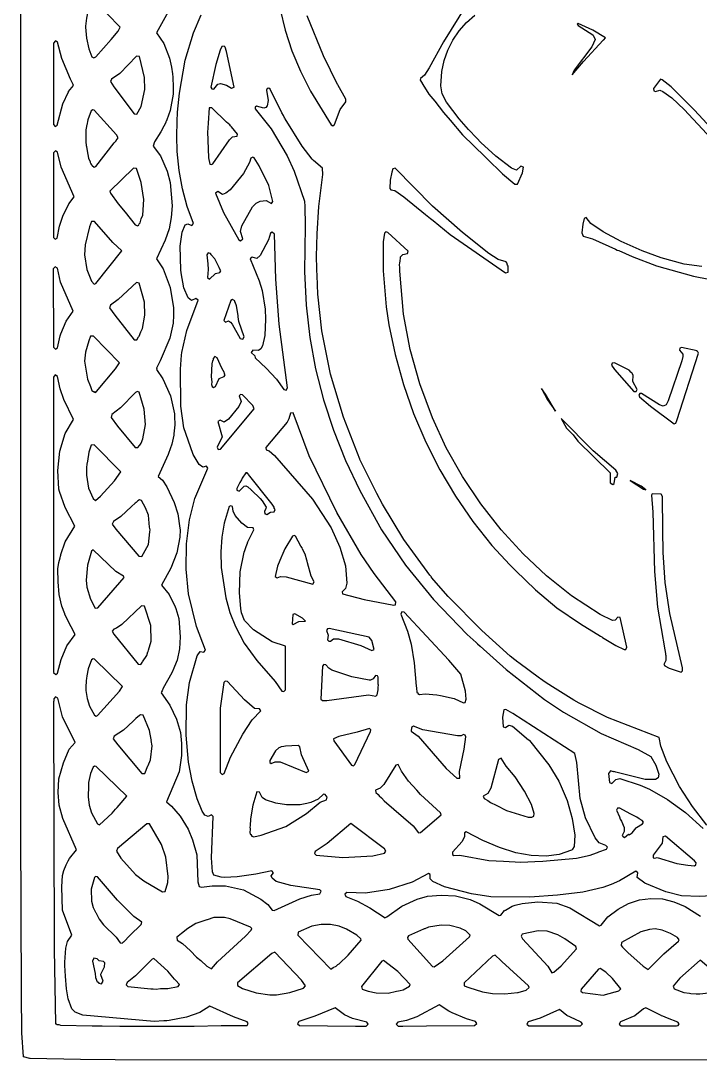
# Model space of a CAD drawing. Header units: millimetres. Extents: x 0 to 300, y 0 to 300.
# Drawn here: x 0.3 to 128.7, y 0 to 196.5 of the extents above; entities that cross this region are included whole.
import ezdxf

# ---------------------------------------------------------------- set-up
doc = ezdxf.new("R2010")
doc.units = ezdxf.units.MM
doc.layers.add('CUT', color=7, linetype='CONTINUOUS')

msp = doc.modelspace()

# ---------------------------------------------------------------- linework, layer by layer
at = {"layer": 'CUT'}
for points in [[(244.5144, 0.0347), (18.1088, 0.1193), (11.5651, 0.1462), (2.0498, 0.3321), (1.9961, 0.3346), (0.7948, 0.6434), (0.5153, 5.231), (0.4243, 12.5701), (0.3333, 43.6332), (0.303, 230.5128)], [(49.3286, 198.6004), (50.2571, 194.7065), (51.5343, 190.7837), (53.1347, 186.9518), (55.0371, 183.2093), (58.9228, 176.8153), (59.2875, 176.6471), (59.5914, 176.8551), (60.6471, 179.7019), (61.7039, 181.1395), (61.7168, 181.6658), (60.1867, 184.3665), (60.1551, 184.4284), (60.1463, 184.4457), (60.1378, 184.4623), (60.1353, 184.4671), (57.5065, 189.8443), (54.433, 197.4227)], [(84.5377, 199.4896), (80.1468, 192.4944), (77.4473, 187.5812), (76.5815, 186.2253), (75.8009, 185.5803), (75.7973, 185.2498), (76.1423, 184.6946), (76.1741, 184.6289), (76.2962, 184.4468), (77.4358, 182.6129), (78.5318, 181.2755), (80.1954, 179.1254), (81.4671, 177.6935), (83.7542, 174.9026), (88.0342, 170.7759), (88.1782, 170.6299), (88.3891, 170.4336), (91.3516, 167.5772), (93.6715, 165.5854), (94.1554, 165.6254), (95.0771, 167.7489), (95.2694, 168.8499), (94.7928, 168.9798), (93.9501, 168.2433), (93.0183, 168.662), (90.0666, 170.905), (87.2297, 173.5131), (86.4554, 174.2737), (84.8821, 175.9625), (83.1105, 177.9529), (80.7689, 181.1147), (79.9138, 182.6793), (79.6975, 184.1938), (79.8481, 186.9099), (80.2896, 188.9905), (80.998, 190.9524), (81.9507, 192.8209), (83.1198, 194.5688), (84.5051, 196.164), (86.071, 197.5416)], [(28.1509, 198.168), (25.9602, 194.1884), (27.3429, 192.1708), (28.3835, 189.4124), (28.7515, 187.7491), (28.9494, 186.4577), (28.9692, 186.3289), (28.9716, 186.3128), (29.0228, 185.9788), (29.1114, 183.807), (29.111, 183.7908), (29.1101, 183.7561), (29.1028, 183.455), (29.0828, 182.6378), (28.5385, 179.5079), (27.9259, 177.784), (27.7656, 177.4385), (27.7347, 177.3779), (27.6884, 177.2876), (27.3238, 176.5748), (26.7707, 175.4937), (25.5852, 173.581), (25.3133, 172.7977), (26.6913, 170.9879), (27.931, 168.0713), (28.5101, 165.8978), (28.9345, 161.534), (28.7471, 159.3095), (28.3145, 157.1624), (27.6073, 155.0498), (25.949, 151.5244), (27.2209, 149.6269), (28.5369, 146.1011), (29.166, 142.208), (29.1354, 140.8709), (29.0866, 139.3213), (28.4343, 136.4928), (26.6404, 132.2256), (25.9527, 130.8577), (26.0218, 130.7542), (25.9435, 130.5679), (27.1608, 128.8385), (28.5671, 125.6177), (29.3202, 122.1993), (29.3603, 121.7492), (29.3882, 120.1526), (29.2384, 118.3942), (29.2363, 118.3811), (29.2324, 118.3572), (29.2293, 118.3374), (29.2057, 118.1898), (28.8301, 116.4669), (28.2434, 114.7139), (28.1676, 114.5247), (26.2672, 110.3496), (27.0604, 109.6557), (27.9293, 108.3886), (29.3092, 105.4206), (29.9938, 103.2705), (30.364, 100.5632), (30.3877, 100.3025), (30.3555, 98.895), (29.7981, 95.9475), (28.6491, 93.0447), (26.9033, 89.8486), (28.3257, 88.0817), (29.4721, 85.7302), (29.5383, 85.5643), (29.5698, 85.4853), (29.5771, 85.4669), (29.606, 85.3945), (30.1452, 83.5423), (30.4192, 80.0488), (30.2678, 77.7683), (29.8277, 75.6123), (29.3759, 74.4248), (29.1005, 73.8018), (29.0305, 73.6436), (28.9937, 73.5603), (28.8454, 73.2249), (27.1783, 70.3747), (26.9994, 69.8764), (26.8676, 69.6512), (26.9012, 69.6028), (26.8571, 69.4799), (28.4768, 67.1128), (29.7314, 64.516), (30.4742, 61.9895), (30.6913, 59.9022), (30.6613, 57.612), (30.2584, 54.5393), (27.8374, 48.8474), (28.7922, 48.0759), (30.3891, 46.138), (31.9023, 43.6867), (32.7723, 41.7024), (33.5405, 38.8648), (33.7822, 33.7688), (34.0337, 32.8766), (34.4176, 32.7299), (36.4608, 33.0107), (37.864, 33.0036), (38.5297, 33.0003), (38.6501, 32.9997), (38.9537, 32.9982), (42.3818, 32.2626), (45.6909, 30.4751), (46.9987, 29.4456), (47.8249, 28.4173), (48.1553, 28.331), (53.0094, 30.566), (55.2254, 31.233), (56.8292, 31.4707), (57.0639, 31.9757), (56.7829, 32.2192), (51.3055, 33.0378), (48.5589, 33.8349), (47.7783, 34.4203), (47.6414, 34.8596), (48.0816, 35.4794), (47.7481, 35.8456), (44.6919, 35.1836), (41.2163, 34.697), (38.8255, 34.5952), (38.1863, 34.6257), (36.7774, 34.9836), (36.5456, 35.6516), (36.3636, 38.2745), (36.6755, 46.1105), (36.3441, 46.4364), (35.715, 46.1226), (35.1064, 46.3514), (34.5605, 47.1012), (33.6483, 49.4431), (32.7018, 52.7711), (31.9737, 56.3812), (31.5459, 61.4679), (31.6371, 67.2279), (32.1886, 71.445), (33.6557, 76.479), (34.1896, 77.2663), (34.8988, 77.1363), (35.1999, 77.5229), (33.5224, 82.0341), (31.9747, 88.1943), (31.5463, 92.8567), (31.6377, 97.6587), (32.1832, 102.1745), (33.1875, 106.2288), (35.6703, 111.9499), (35.4197, 112.2959), (34.6865, 112.1252), (34.0084, 112.6004), (32.8738, 114.4884), (32.7884, 114.6868), (31.1255, 119.5313), (30.5454, 123.6322), (30.4848, 130.6593), (30.6775, 133.3173), (30.7407, 133.8153), (31.7081, 137.9441), (33.8063, 143.6563), (33.4019, 144.0251), (32.535, 143.6404), (31.9137, 144.0949), (31.124, 146.0227), (30.5965, 148.8778), (30.5633, 149.3905), (30.4241, 153.8699), (30.8268, 156.5123), (31.3827, 157.9196), (31.8381, 158.085), (32.6156, 157.7685), (32.9454, 158.1777), (31.7622, 161.4075), (30.881, 164.7244), (30.2427, 168.1667), (29.8787, 171.788), (29.8082, 174.6814), (29.8668, 177.4452), (29.9393, 179.2427), (30.306, 182.8213), (31.3718, 189.0257), (32.9176, 194.2395), (34.4127, 197.5957)], [(132.2976, 174.4619), (127.6066, 179.5769), (127.5226, 179.6577), (127.2117, 180.0022), (123.171, 183.9834), (121.4844, 185.3553), (121.1594, 185.4226), (119.8808, 183.7053), (119.9151, 183.2698), (120.2562, 183.1246), (121.0538, 183.3571), (121.6227, 183.1462), (123.2996, 181.9026), (125.6654, 179.7182), (134.2429, 170.5345)], [(129.9654, 44.4304), (127.2295, 48.0159), (124.7956, 51.7862), (122.3755, 56.4128), (121.2234, 59.4147), (120.9455, 61.0381), (111.193, 64.8027), (105.8295, 67.524), (104.8185, 68.0738), (100.7849, 70.5761), (99.3901, 71.5059), (98.4991, 72.0999), (98.3318, 72.2114), (98.2952, 72.2358), (94.4271, 75.1165), (94.2497, 75.2565), (94.2, 75.2957), (93.6472, 75.732), (92.7845, 76.4129), (87.3959, 81.2423), (81.082, 87.678), (77.9394, 91.2883), (77.9206, 91.3123), (77.8954, 91.3445), (77.8248, 91.4345), (77.602, 91.7188), (72.6815, 98.4736), (68.6432, 105.1288), (67.5761, 107.1212), (64.3917, 113.5889), (64.3847, 113.6058), (64.3819, 113.6127), (64.3817, 113.6131), (64.3806, 113.6156), (61.2601, 121.5495), (58.851, 129.6915), (57.1878, 137.8564), (56.4204, 144.7902), (56.2967, 148.3671), (56.262, 149.3716), (56.2278, 150.3622), (56.1975, 151.2384), (56.1873, 151.9291), (56.2845, 156.2464), (56.6367, 161.3746), (57.3632, 167.4565), (57.3307, 168.6572), (55.6094, 170.051), (55.3297, 170.3575), (53.467, 172.7799), (50.2816, 177.9408), (50.1971, 178.0932), (50.0881, 178.2896), (49.9118, 178.6076), (49.6561, 179.0685), (47.4345, 183.5666), (47.1683, 183.7603), (46.8488, 183.6812), (46.7045, 183.3481), (47.056, 181.3952), (46.8713, 180.3999), (46.6034, 180.069), (46.2141, 179.9702), (44.8437, 180.3584), (44.61, 180.1776), (44.5814, 179.8487), (47.6013, 176.0773), (50.6636, 170.9534), (51.9547, 168.095), (53.9334, 162.4255), (53.9346, 162.3731), (53.9375, 162.2487), (53.9548, 161.5095), (54.0449, 157.6602), (53.9049, 149.105), (54.2389, 142.7611), (54.9354, 136.6216), (56.019, 130.692), (57.4995, 124.8569), (59.3819, 119.0881), (61.6503, 113.4041), (64.3412, 107.7207), (68.445, 100.2975), (73.0094, 93.5855), (78.3121, 87.101), (84.6635, 80.5082), (86.3335, 78.9902), (86.5743, 78.7495), (87.1048, 78.2891), (91.9875, 73.8507), (99.2619, 68.2062), (102.8755, 65.8072), (109.9868, 61.7993), (116.9747, 58.7898), (119.3634, 57.4438), (120.3051, 55.823), (120.8379, 54.0801), (120.7288, 53.4156), (120.2407, 53.0688), (118.2679, 53.1003), (112.744, 54.4614), (112.3656, 54.5728), (112.313, 54.5676), (111.7341, 54.7102), (111.332, 54.2141), (111.5393, 52.5249), (112.0023, 52.3575), (112.726, 53.1094), (113.4712, 53.2975), (117.3094, 52.0447), (119.1011, 51.2415), (122.5262, 49.3016), (125.8815, 46.8326), (129.213, 43.8372)], [(129.0012, 150.0319), (125.672, 150.4916), (121.3093, 151.6732), (117.6843, 152.9821), (113.7303, 154.7758), (110.3257, 156.5991), (108.038, 158.177), (107.1348, 159.3112), (106.7251, 159.0882), (106.4749, 158.0362), (106.2988, 156.4042), (106.5789, 155.8077), (108.3311, 155.2479), (112.6553, 153.3222), (113.0042, 153.1544), (113.2788, 153.0446), (115.8086, 151.918), (120.433, 150.1955), (127.4342, 148.2037), (132.8901, 147.1645)], [(134.0573, 31.305), (128.6416, 31.0001), (125.161, 31.0965), (122.1663, 31.8316), (118.2224, 33.4848), (116.7663, 34.5435), (116.9062, 35.468), (116.4997, 35.7579), (113.4111, 33.9098), (111.8831, 33.2534), (110.2825, 32.6707), (106.5299, 31.8235), (101.7398, 31.2429), (96.4655, 30.8792), (89.1471, 30.9393), (85.494, 31.4604), (80.3396, 32.8047), (78.1339, 33.809), (77.6796, 34.3208), (77.672, 35.1421), (77.3302, 35.3464), (74.2537, 33.7103), (69.9305, 32.31), (65.4349, 31.6367), (61.9278, 31.7184), (61.5502, 31.4423), (61.7092, 31.0024), (63.9557, 30.0866), (66.2404, 28.8541), (69.1381, 26.939), (69.2149, 26.9937), (69.2364, 26.9794), (69.4523, 27.1628), (72.2771, 29.1739), (75.1841, 30.4924), (77.1353, 31.0563), (79.7376, 31.2379), (82.4552, 31.0783), (85.2386, 30.4003), (87.0515, 29.5683), (90.6995, 27.382), (90.9838, 27.4759), (91.7259, 28.3148), (91.7673, 28.339), (91.829, 28.3751), (91.8639, 28.3955), (93.1368, 29.1404), (93.7187, 29.3211), (95.0347, 29.6331), (98.0164, 29.9953), (101.5882, 29.6876), (104.0419, 28.8164), (109.6715, 25.427), (109.9733, 25.5472), (111.2344, 27.1072), (113.1492, 28.5812), (115.1563, 29.6443), (115.1624, 29.6467), (117.1963, 30.3157), (119.3829, 30.6013), (121.5424, 30.5084), (123.7228, 29.9763), (125.8221, 29.0929), (128.7423, 27.2401)]]:
    msp.add_lwpolyline(points, dxfattribs=at)
for points in [[(12.8383, 197.6437), (12.8351, 197.6185), (12.6922, 197.0056), (12.5583, 195.4502), (12.5424, 195.3252), (12.5451, 195.2965), (12.5421, 195.2616), (12.7189, 193.1985), (13.165, 191.1658), (13.7552, 189.6558), (14.0983, 189.4607), (14.4885, 189.6952), (17.4107, 192.9486), (18.6882, 194.5037), (19.11, 195.3099), (14.1593, 200.2945), (13.6708, 200.3003), (13.2884, 199.563), (12.8545, 197.7018)], [(104.8767, 187.1797), (104.4827, 186.3009), (106.6039, 188.7858), (110.3771, 192.8032), (110.4506, 192.8658), (110.4595, 192.891), (110.8161, 193.2706), (108.4221, 194.7252), (105.6342, 195.9676), (105.4221, 195.8464), (105.6039, 195.5736), (108.3735, 193.8276), (108.4266, 193.7441), (108.8161, 192.9373), (108.1797, 191.5433)], [(9.3187, 183.0784), (9.3283, 183.0937), (10.2568, 184.2342), (10.1734, 184.4269), (10.1948, 184.4606), (9.7176, 185.48), (8.0475, 189.3386), (7.2222, 192.4389), (6.861, 192.6743), (6.4742, 192.2845), (6.4673, 176.8773), (6.783, 176.5324), (7.2028, 176.7385), (8.2614, 180.7824)], [(38.0245, 184.6619), (39.1881, 184.3176), (40.1325, 183.7265), (40.5954, 183.9683), (39.1625, 190.6759), (38.9473, 191.5097), (38.7247, 191.7166), (38.2981, 191.607), (37.9758, 190.9331), (37.1374, 188.2047), (36.2286, 183.9406), (36.3863, 183.6084), (36.7502, 183.555), (37.5158, 184.4798)], [(22.2276, 178.8521), (23.0207, 180.3074), (23.7282, 183.5114), (23.6713, 185.7663), (22.7081, 189.7594), (22.1527, 189.8227), (19.0309, 186.5521), (17.4709, 185.4474), (17.2559, 184.999), (17.8741, 183.9873), (21.7113, 178.9309)], [(12.7778, 176.7447), (12.7455, 176.6351), (12.7289, 176.5008), (12.6046, 175.8813), (12.5984, 175.4495), (12.5715, 175.2333), (12.5897, 174.8496), (12.5715, 173.5979), (12.6798, 172.9439), (12.6896, 172.737), (12.8484, 171.9251), (13.085, 170.4957), (13.4027, 169.798), (13.4415, 169.6711), (13.5659, 169.4395), (13.6397, 169.2773), (13.6656, 169.2539), (13.7021, 169.1859), (13.781, 169.1493), (14.1778, 168.7896), (14.4803, 168.9386), (17.9626, 173.4204), (18.2955, 173.826), (18.3237, 173.8851), (18.7031, 174.3734), (18.4007, 174.9069), (14.1769, 179.5797), (13.8867, 179.6655), (13.6002, 179.4861), (12.9855, 177.7806)], [(39.9067, 176.6342), (39.8002, 176.8064), (39.1972, 177.3264), (36.3951, 180.0601), (35.8975, 180.0439), (35.7061, 177.1399), (35.6321, 176.2245), (35.6372, 176.0952), (35.6021, 175.5635), (35.7826, 170.6012), (35.9975, 169.4084), (36.3107, 169.2976), (36.5729, 169.4378), (39.738, 174.0046), (40.3337, 174.5514), (41.1872, 174.7037), (41.2256, 175.0761), (40.0942, 176.4514)], [(8.261, 159.5694), (9.3536, 161.8764), (10.3809, 163.2377), (7.9554, 168.8264), (7.2119, 171.6707), (6.8513, 171.9098), (6.4623, 171.5201), (6.455, 155.529), (6.7725, 155.1839), (7.1921, 155.3933), (7.6398, 157.6425)], [(45.3362, 169.0948), (44.4311, 170.5783), (44.1749, 170.7299), (43.7847, 170.5439), (43.5462, 169.6853), (42.3784, 167.6299), (39.858, 164.5316), (39.0509, 163.8825), (38.4305, 163.6404), (37.5562, 164.2182), (37.1149, 163.8873), (38.6142, 160.2353), (41.5193, 155.1128), (41.7993, 154.9273), (42.2405, 155.2638), (41.8196, 156.6757), (42.0965, 157.7147), (44.0998, 161.3018), (44.7676, 162.0038), (45.5601, 162.4155), (46.6427, 162.5069), (47.6571, 161.925), (47.9374, 162.3008), (47.1416, 165.3572)], [(20.0386, 160.3173), (21.8968, 157.9094), (22.3988, 157.7227), (22.4875, 157.8371), (22.5823, 157.8273), (22.6873, 158.0945), (22.8612, 158.3185), (23.0565, 159.0337), (23.3405, 159.7561), (23.5455, 162.7312), (23.0428, 165.9206), (22.1529, 168.5841), (21.6042, 168.6379), (17.1578, 164.3045), (17.2747, 163.9196), (18.7142, 161.9082)], [(76.7872, 159.8724), (77.7104, 159.0968), (78.2102, 158.7156), (81.4625, 156.0715), (91.9088, 148.8796), (92.4231, 148.9765), (92.3721, 150.0814), (92.2645, 150.3292), (92.127, 150.7347), (92.0831, 150.7473), (92.0005, 150.9378), (90.48, 151.3864), (88.7388, 152.5143), (83.7763, 156.4698), (78.1221, 161.4554), (71.0205, 168.6291), (70.6166, 168.4917), (70.4113, 167.8766), (70.0826, 166.3765), (70.0136, 164.779), (70.2477, 164.5086), (70.9929, 164.3851), (72.6922, 163.2016)], [(12.3602, 152.2625), (12.7544, 149.4834), (13.6355, 147.2535), (14.1576, 146.6907), (14.4614, 146.819), (19.4234, 152.998), (17.7209, 154.5843), (14.2094, 158.5707), (13.6652, 158.5537), (13.2543, 157.5555), (12.4534, 154.1161)], [(48.4852, 147.6521), (48.2289, 156.1772), (47.8169, 156.5542), (47.4999, 156.3573), (47.1228, 155.111), (45.5429, 152.1547), (44.9187, 151.5589), (44.0306, 151.8156), (43.6754, 151.5063), (45.374, 147.3506), (45.9326, 145.5165), (46.5085, 141.9703), (46.5712, 140.0702), (46.4173, 137.0248), (45.9776, 135.065), (45.6443, 134.4705), (45.1901, 134.1478), (44.1625, 134.2168), (43.8613, 133.8204), (44.5073, 133.1337), (44.6187, 132.7971), (46.6782, 130.8258), (48.6176, 128.7641), (49.9972, 126.826), (50.4382, 126.667), (50.7107, 127.0852), (49.1221, 139.1606)], [(68.7838, 149.2437), (69.3589, 142.4407), (69.8438, 139.0217), (71.0175, 133.3938), (72.5888, 127.7703), (74.5321, 122.2441), (76.8305, 116.863), (79.4913, 111.6339), (82.4555, 106.6148), (85.7351, 101.8609), (89.3356, 97.3211), (92.7355, 93.644), (93.1327, 93.1916), (93.7617, 92.606), (97.5306, 88.9135), (101.6007, 85.5356), (106.079, 82.479), (109.8487, 80.1758), (110.0804, 80.0237), (110.2141, 79.9526), (112.754, 78.4008), (114.2866, 77.6382), (114.6266, 77.649), (114.8296, 78.0742), (113.5398, 83.6921), (113.1174, 83.7876), (112.6222, 83.1826), (112.1376, 83.126), (109.7664, 84.2736), (104.3736, 87.8183), (99.6674, 91.5766), (95.2004, 95.7417), (91.0892, 100.2761), (87.2128, 105.1909), (83.7512, 110.3852), (80.6827, 115.7959), (78.0734, 121.4407), (75.6799, 127.8639), (73.8567, 134.3636), (72.6375, 141.0669), (71.9161, 149.1804), (71.9027, 149.6572), (71.8987, 149.7987), (71.8971, 149.8554), (71.8828, 150.3665), (71.9133, 150.7461), (71.9608, 151.0681), (71.9899, 151.2663), (72.0273, 151.5202), (72.0767, 151.8556), (72.4766, 152.3047), (73.3904, 152.5242), (73.5256, 152.9426), (69.6359, 156.4862), (69.2888, 156.5895), (69.0064, 156.3629), (68.7852, 154.6946)], [(35.6948, 149.4534), (35.6079, 147.9907), (35.9864, 147.6608), (37.11, 148.7072), (37.9087, 148.8869), (38.1332, 149.2153), (37.7676, 149.8168), (37.7858, 149.8464), (36.9373, 151.4827), (36.3009, 152.2706), (36.2621, 152.2939), (36.1335, 152.5056), (35.7142, 152.6206), (35.449, 152.276), (35.6521, 150.5359)], [(6.845, 134.3996), (7.2202, 134.6686), (7.7386, 136.9218), (7.7592, 136.9842), (7.7841, 137.06), (7.8043, 137.1213), (7.8597, 137.2894), (8.8623, 139.7407), (10.2254, 141.5759), (7.8356, 147.0952), (7.2144, 149.7349), (6.8031, 150.0108), (6.4509, 149.6224), (6.4594, 134.7894)], [(22.2313, 136.156), (22.5289, 136.7715), (22.6902, 136.8889), (22.9747, 137.6933), (23.2758, 138.3158), (23.7281, 140.8438), (23.6656, 143.2846), (22.7001, 146.912), (22.1576, 147), (21.8539, 146.7186), (21.7029, 146.618), (21.363, 146.2638), (18.6817, 143.7793), (17.2489, 142.7609), (17.0716, 142.2594), (18.0971, 140.8621), (21.7162, 136.2129)], [(41.3526, 140.5043), (41.3615, 140.8161), (41.0888, 142.6342), (40.7858, 143.3312), (40.7742, 143.3347), (40.7298, 143.5517), (40.2874, 143.8357), (39.9962, 143.6088), (38.6583, 139.8118), (38.965, 139.5065), (39.5475, 139.7528), (39.9547, 139.5223), (40.2178, 139.1448), (41.785, 136.4565), (42.2647, 136.3275), (42.482, 136.7742), (41.5251, 139.6603)], [(12.3313, 132.1787), (12.9036, 128.7336), (13.4601, 127.3677), (13.7362, 126.5999), (14.1055, 126.3772), (14.1423, 126.4155), (14.3195, 126.2487), (14.6218, 126.3915), (18.2175, 130.6932), (18.9359, 131.8298), (14.0217, 136.9087), (13.5019, 136.8535), (13.139, 135.9985), (12.5403, 133.8785)], [(125.3833, 133.006), (125.191, 132.2285), (122.6549, 124.6684), (122.2561, 123.9009), (121.7009, 123.6674), (120.9619, 123.8718), (117.6053, 126.0576), (117.2788, 126.0192), (117.0939, 125.7075), (117.2166, 125.4026), (119.2674, 123.6275), (123.7507, 120.3173), (124.0566, 120.4396), (124.2893, 120.9322), (128.3623, 133.682), (128.2087, 133.9079), (128.1875, 133.9996), (128.1388, 134.0106), (128.0857, 134.0886), (125.1604, 134.7514), (124.8151, 134.6147), (124.7408, 134.2509), (125.4228, 133.5033)], [(36.513, 132.2403), (36.3918, 131.6645), (36.2706, 129.21), (36.3893, 128.2605), (36.36, 127.7504), (36.4341, 127.3492), (36.71, 127.1705), (37.0967, 127.3526), (37.7773, 128.8905), (38.7291, 129.2413), (38.9238, 129.546), (38.763, 129.8855), (38.8161, 129.9373), (38.3059, 130.8502), (37.3978, 132.7669), (36.964, 133.0193), (36.6427, 132.6743), (36.6233, 132.3358)], [(115.9984, 129.4333), (115.816, 129.9073), (115.6763, 130.0346), (115.6759, 130.0383), (115.668, 130.0422), (115.2498, 130.4232), (112.5129, 131.8332), (112.0747, 131.7944), (111.9514, 131.3722), (112.4753, 130.6006), (116.1249, 126.4483), (116.5554, 126.4011), (116.7641, 126.7806), (115.9232, 128.3155)], [(6.4806, 108.7626), (6.487, 93.3198), (6.4949, 93.312), (6.4988, 88.9604), (6.4919, 88.9528), (6.5087, 73.8328), (6.5124, 73.829), (6.5129, 73.3244), (6.9132, 72.935), (7.2696, 73.1921), (7.9224, 75.7383), (8.9882, 78.3266), (10.5675, 80.4804), (9.0557, 83.3732), (8.6417, 84.326), (8.6162, 84.3847), (8.6143, 84.3891), (8.6023, 84.4168), (8.0733, 85.865), (7.5804, 88.0444), (7.3342, 90.4325), (7.303, 92.8809), (7.4926, 94.1322), (7.712, 94.9703), (7.801, 95.3102), (7.8493, 95.4947), (7.8834, 95.6251), (8.6929, 97.9787), (10.5152, 100.9552), (8.682, 104.5251), (7.6334, 107.5052), (7.5079, 107.9465), (7.2727, 111.4777), (7.6732, 115.1411), (8.6938, 118.4655), (10.2778, 121.1195), (8.4623, 124.8794), (7.7612, 126.897), (7.2336, 129.2372), (6.8104, 129.5412), (6.4627, 129.1532), (6.481, 108.7631)], [(22.4265, 115.817), (22.7459, 116.2436), (22.7723, 116.2588), (22.7876, 116.2993), (23.0627, 116.6667), (23.379, 117.4731), (23.8788, 120.2069), (23.6452, 123.0765), (22.6763, 126.2965), (22.3354, 126.4289), (21.988, 126.2388), (19.167, 123.3251), (17.5214, 122.0481), (17.3598, 121.5316), (18.577, 119.869), (21.8835, 115.8631)], [(41.5189, 123.6003), (39.5576, 121.1713), (38.7383, 120.6112), (37.9531, 120.9753), (37.543, 120.7527), (38.3286, 117.8514), (37.3898, 115.9159), (37.6217, 115.4391), (38.0494, 115.5379), (44.391, 123.1691), (44.1796, 123.7599), (42.1878, 125.8113), (41.8256, 125.8824), (41.5663, 125.6197), (41.9343, 124.5002)], [(101.3312, 122.7252), (99.4524, 125.9373), (98.6645, 126.9676), (99.8161, 124.8767)], [(55.429, 106.045), (58.9781, 100.6582), (60.6128, 97.0255), (61.6318, 93.4682), (61.9024, 90.1761), (61.671, 89.1785), (61.0395, 88.581), (61.0817, 88.1863), (65.1549, 87.1141), (70.7958, 86.0376), (71.0848, 86.1194), (71.1681, 86.6394), (67.0438, 92.0209), (64.6333, 95.5913), (60.0216, 103.5717), (54.8086, 114.2402), (51.7924, 122.3582), (51.2377, 122.3129), (50.9801, 121.2525), (50.6162, 120.654), (46.6256, 115.8644), (46.6567, 115.3775), (47.2035, 115.2338), (48.2172, 114.3477)], [(112.6434, 110.2288), (112.907, 110.21), (113.1191, 110.907), (112.7555, 111.5736), (108.4827, 115.21), (102.4221, 121.3009), (103.4221, 119.4827), (104.6645, 118.2403), (105.5433, 117.0282), (111.6478, 111.057), (111.6886, 109.1353), (112.1471, 108.8322), (112.4303, 109.0644)], [(12.7844, 112.687), (12.7821, 112.5557), (12.7248, 112.1808), (12.6927, 110.5886), (13.0818, 108.1399), (13.9789, 106.2062), (14.414, 105.8476), (15.3544, 106.6211), (18.0116, 109.5494), (19.2055, 111.2562), (14.1612, 116.3227), (13.61, 116.2654), (13.1451, 114.9309), (12.8911, 113.2688)], [(46.5643, 103.2707), (46.7795, 103.195), (47.5072, 103.5906), (48.1846, 103.7046), (48.3914, 104.1188), (48.165, 104.397), (48.1797, 104.5736), (47.8161, 105.1191), (43.301, 110.7629), (43.2499, 110.8441), (43.2336, 110.8472), (43.0888, 111.0282), (42.8464, 111.0585), (42.1191, 110.0282), (42.0137, 109.7367), (41.6998, 109.2352), (41.1162, 108.0812), (41.1354, 107.7812), (41.5901, 107.5786), (42.5351, 108.5156), (42.8297, 108.5967), (43.1975, 108.3979), (43.8495, 107.812), (43.8497, 107.8118), (43.8599, 107.802), (43.9182, 107.7455), (45.5342, 106.18), (45.9081, 105.7623), (46.6645, 104.5736), (46.6312, 104.2802), (46.3568, 103.7604), (46.4005, 103.3284), (46.5183, 103.2869), (46.513, 103.2403)], [(115.4524, 109.6039), (117.9676, 107.9676), (118.3918, 107.8464), (117.5433, 108.513)], [(120.0565, 92.3964), (120.6016, 85.6815), (122.0242, 77.5713), (122.1253, 76.886), (122.1438, 76.7603), (122.155, 76.6846), (122.1824, 76.4987), (122.2034, 75.5625), (121.8393, 74.7978), (121.9952, 74.5462), (122.8226, 74.1385), (125.0646, 73.3605), (125.3628, 73.6214), (125.331, 74.1987), (122.9447, 84.4356), (122.0914, 90.3166), (121.952, 92.1952), (121.6973, 95.9854), (121.6129, 100.2199), (121.5731, 106.6028), (121.2871, 107.0127), (119.6035, 107.1083), (119.4636, 106.8081), (119.7532, 103.6115)], [(23.1769, 95.2512), (24.4563, 97.4918), (24.67, 99.8939), (24.7263, 100.3021), (24.639, 100.8037), (24.4232, 103.0578), (23.8941, 104.4329), (23.1004, 105.7991), (22.7645, 105.9307), (22.4233, 105.7564), (22.0832, 105.4428), (21.8867, 105.2878), (21.2367, 104.6623), (19.2265, 102.809), (17.8413, 101.8353), (17.5816, 101.3493), (18.2745, 100.3823), (22.6349, 95.2877)], [(40.4027, 103.8188), (40.2758, 104.6696), (39.9829, 104.8337), (39.6711, 104.7095), (38.7152, 101.5675), (38.2966, 98.8665), (38.1182, 96.1008), (38.1794, 93.1758), (39.0478, 87.4268), (39.8287, 84.6577), (40.8527, 82.0026), (42.5353, 78.874), (44.9214, 75.5813), (48.3462, 71.6108), (49.6326, 69.8106), (49.9767, 69.6924), (50.306, 70.0555), (50.3184, 78.2932), (47.7716, 79.0887), (44.2708, 81.402), (42.5616, 83.1386), (42.0081, 84.5774), (41.9006, 85.3859), (41.6061, 88.3977), (41.7576, 92.3095), (42.5007, 96.0786), (42.6091, 96.3811), (42.8937, 97.1341), (43.131, 97.762), (43.1598, 97.8382), (43.2222, 98.0033), (44.3655, 100.2474), (44.2115, 100.6551), (43.1507, 100.7176), (42.0727, 101.5358), (40.8084, 102.997)], [(49.6271, 95.3584), (49.6131, 95.3342), (49.5815, 95.2547), (48.7791, 93.4328), (48.3763, 91.4514), (48.7519, 91.1751), (49.407, 91.45), (50.4171, 91.4127), (55.481, 89.9934), (55.7191, 90.4557), (55.1897, 91.5166), (54.5032, 94.0147), (54.4315, 94.365), (54.3521, 94.5643), (54.0508, 95.6608), (53.5215, 96.6507), (53.4394, 96.8567), (53.2339, 97.1885), (52.2323, 99.0616), (51.9301, 99.2106), (51.6245, 99.0684), (50.2022, 96.6642)], [(18.2416, 92.3964), (14.0041, 96.467), (13.6424, 96.2286), (12.93, 93.6182), (12.6321, 90.7524), (12.7864, 89.4094), (13.4583, 87.161), (14.3364, 85.4967), (14.8708, 85.5027), (19.8512, 91.2529), (19.6873, 91.5479)], [(22.9937, 74.848), (23.2451, 75.2242), (23.2615, 75.227), (23.3197, 75.3357), (24.1185, 76.5306), (24.3233, 77.2095), (24.3452, 77.2502), (24.4131, 77.5071), (24.942, 79.2601), (24.8457, 82.165), (23.6891, 85.8238), (23.1422, 85.9133), (19.3803, 82.3564), (18.3964, 81.66), (17.8749, 81.5119), (17.5719, 81.1556), (17.8539, 80.5508), (22.4659, 74.884)], [(74.0527, 78.6734), (74.6588, 75.1283), (75.0255, 70.7126), (75.0851, 70.4401), (75.1664, 69.5282), (75.3018, 69.4497), (75.3283, 69.3286), (75.652, 69.163), (76.688, 69.274), (78.8982, 69.0936), (79.6329, 68.9938), (82.1678, 68.4048), (83.9406, 67.6063), (84.2739, 67.6644), (84.4533, 68.2837), (84.3377, 69.7953), (83.4498, 72.9687), (81.2126, 75.6371), (72.7732, 84.7145), (72.3186, 84.7685), (72.1259, 84.3532), (73.3747, 81.1064)], [(54.1191, 82.9979), (53.5433, 83.6039), (52.0585, 84.3918), (51.7252, 84.3009), (51.6039, 82.513), (51.7858, 82.3918), (52.8161, 82.9676)], [(58.2845, 79.5157), (58.5124, 79.2282), (58.845, 79.2381), (59.4115, 79.6881), (60.3131, 79.6624), (64.5645, 78.4339), (66.6495, 77.4751), (67.0973, 77.6814), (66.6407, 79.3835), (66.1206, 79.9844), (58.5476, 81.6378), (58.2272, 81.5533), (58.0874, 81.253), (58.3867, 80.3681)], [(12.8116, 72.6621), (12.6931, 72.1949), (12.6719, 71.785), (12.6332, 71.5422), (12.6178, 70.7395), (12.6018, 70.4316), (12.611, 70.388), (12.6018, 69.9112), (12.8351, 68.3682), (13.3047, 66.9206), (14.2073, 65.233), (14.5376, 65.0524), (14.8186, 65.1732), (18.96, 69.8017), (19.537, 70.6468), (14.2359, 75.8059), (13.9509, 75.8769), (13.6757, 75.6981), (13.0224, 73.9858)], [(66.3738, 71.8821), (66.3641, 71.882), (66.3227, 71.8818), (66.3107, 71.8818), (66.1378, 71.8809), (62.8818, 72.4922), (59.1058, 73.7405), (58.4862, 74.1214), (57.9486, 74.7594), (57.587, 74.822), (57.3203, 74.4815), (56.9947, 68.2726), (57.3408, 68.0074), (58.1499, 68.0243), (66.0312, 69.1157), (67.3812, 68.8642), (67.6225, 69.0916), (67.8159, 70.0574), (67.8252, 70.5397), (67.8788, 70.8974), (67.8363, 71.1178), (67.8613, 72.4204), (67.6799, 72.7023), (67.3468, 72.7394), (66.858, 72.1389)], [(37.9795, 54.3916), (38.3528, 54.0233), (38.723, 54.2496), (39.9317, 57.3353), (42.2387, 61.676), (44.0199, 64.3464), (45.648, 66.0801), (45.406, 66.4723), (44.4485, 66.5181), (42.5904, 68.1769), (39.3408, 71.6225), (38.9452, 71.7038), (38.697, 71.4288), (37.9663, 66.5441)], [(6.5109, 67.8682), (6.6018, 20.9373), (6.8729, 6.9719), (6.8838, 6.9645), (6.8843, 6.9324), (6.9638, 6.9093), (7.1249, 6.7982), (7.4614, 6.7643), (7.8149, 6.6613), (13.7926, 6.5109), (15.6493, 6.5181), (19.0326, 6.4503), (33.0585, 6.4806), (38.1409, 6.6052), (43.0796, 6.6243), (43.2822, 6.9636), (43.0843, 7.3057), (40.4693, 8.2559), (36.0306, 10.2731), (34.1635, 9.0741), (31.6073, 8.1614), (28.3568, 7.5279), (27.9118, 7.5023), (27.6621, 7.4879), (27.3221, 7.4684), (25.4979, 7.3634), (12.047, 8.5757), (10.6069, 9.1098), (9.9294, 9.7252), (9.2838, 11.627), (8.9147, 13.4942), (8.7343, 15.9208), (8.6364, 17.9315), (8.6538, 18.5458), (8.796, 21.2378), (9.1117, 22.4819), (9.9553, 23.6763), (8.1881, 28.401), (8.0306, 32.7967), (8.1836, 34.9649), (8.4449, 35.8655), (8.862, 36.948), (8.9447, 37.1128), (9.121, 37.4513), (9.1786, 37.5618), (9.2514, 37.7016), (9.4901, 38.1598), (10.8397, 39.7933), (8.2193, 45.7005), (7.5469, 48.215), (7.3335, 50.6442), (7.5221, 53.2341), (8.343, 56.2427), (9.4723, 58.8107), (10.558, 60.0686), (8.2017, 64.9084), (7.2884, 68.4362), (6.8627, 68.7312), (6.5194, 68.3435), (6.5208, 67.8804)], [(23.7107, 54.2065), (24.3388, 55.6717), (24.3577, 55.7064), (24.3698, 55.7439), (24.8217, 56.7979), (25.1504, 59.4812), (24.969, 60.4604), (24.971, 60.513), (24.9329, 60.6556), (24.6213, 62.3382), (23.4351, 65.2658), (22.8973, 65.3375), (22.7452, 65.198), (22.7368, 65.1997), (22.0106, 64.5929), (21.5387, 64.0918), (19.7004, 62.4061), (17.9742, 61.2962), (17.7431, 60.7865), (18.6384, 59.6242), (23.1656, 54.2471)], [(105.9706, 49.5227), (105.3966, 56.2925), (104.9721, 58.0178), (93.277, 65.5794), (91.9512, 66.3147), (91.5909, 66.2724), (91.3301, 64.8527), (91.4657, 63.0388), (91.8825, 62.9167), (92.5178, 63.3571), (93.204, 63.1599), (96.2687, 60.6161), (96.3206, 60.5649), (96.3561, 60.5299), (96.3953, 60.4912), (96.3963, 60.4902), (100.0735, 55.8835), (101.9441, 52.7869), (102.4401, 51.7352), (103.5327, 49.1481), (104.4745, 45.7148), (104.9656, 42.5995), (104.8635, 40.4168), (104.5451, 39.9037), (104.4578, 39.7702), (104.3337, 39.706), (102.0431, 38.9144), (99.5833, 38.5764), (96.7638, 38.7031), (93.8331, 39.2555), (90.7625, 40.2188), (87.6212, 41.5586), (84.469, 43.215), (84.1451, 42.9919), (84.1352, 42.321), (83.7008, 41.3877), (81.8869, 39.3368), (81.8889, 38.9012), (82.1401, 38.737), (83.2513, 38.7798), (88.7222, 37.752), (91.4977, 37.644), (94.791, 37.451), (97.4638, 37.6164), (98.9693, 37.6328), (105.3075, 38.2331), (107.8928, 38.8025), (109.1081, 39.2474), (109.2711, 39.2826), (109.5156, 39.3965), (110.9582, 39.9247), (111.1432, 40.3116), (110.8327, 40.641), (109.5881, 41.15), (108.8359, 42.0457), (106.9784, 45.8468)], [(83.2425, 53.3607), (83.1847, 54.6053), (84.0953, 58.8328), (84.3982, 61.1478), (84.2895, 61.4653), (83.9744, 61.5808), (83.4846, 61.3425), (82.8388, 61.367), (76.247, 62.4556), (74.4982, 63.163), (74.1316, 62.9305), (74.0814, 62.2067), (75.4027, 61.2527), (80.7005, 55.1991), (82.7222, 53.3184)], [(66.4307, 62.4889), (66.2108, 62.7473), (63.89, 62.0045), (60.3786, 61.2172), (59.4216, 60.7745), (59.4631, 60.3803), (62.8136, 55.8052), (63.1558, 55.6872), (63.4476, 55.9013), (66.393, 62.1585)], [(49.3271, 56.4186), (54.2526, 54.4166), (54.7306, 54.6889), (53.3518, 57.7598), (53.0074, 59.267), (52.7319, 59.4995), (50.3238, 59.3988), (49.9773, 59.3057), (49.5085, 59.2843), (49.2652, 59.1144), (49.0459, 59.0555), (48.4249, 58.4858), (47.3666, 56.6615), (47.3887, 56.3231), (47.6293, 56.138), (48.3415, 56.4496)], [(89.0809, 48.7393), (90.1315, 48.2583), (92.0577, 47.2326), (96.1523, 45.9705), (96.8671, 45.9468), (97.2294, 46.1846), (97.3076, 46.636), (96.781, 48.3508), (95.4604, 50.9084), (93.6879, 53.5848), (91.9992, 55.587), (91.09, 57.0909), (90.5864, 56.8657), (89.1225, 51.4741), (88.5756, 50.4313), (87.7025, 49.9118), (87.8452, 49.4757), (88.5407, 49.1054)], [(13.114, 52.5329), (13.0654, 51.0467), (13.0279, 50.6445), (13.0445, 50.4083), (13.0251, 49.8158), (13.2378, 48.2366), (13.6807, 46.7959), (14.7917, 44.6877), (15.1447, 44.505), (17.5649, 46.7407), (18.2215, 47.4968), (18.5119, 47.7784), (18.8641, 48.2369), (20.3479, 49.9457), (14.5244, 55.572), (14.2331, 55.6272), (13.9603, 55.4318), (13.4698, 54.2324)], [(75.109, 51.0671), (73.554, 52.7549), (72.2509, 54.633), (71.6117, 55.9438), (71.1383, 55.7997), (68.8715, 52.1499), (68.1831, 51.4658), (67.3348, 51.0545), (67.3967, 50.657), (67.8152, 50.2456), (68.0329, 49.9879), (68.4746, 49.5974), (68.9949, 49.0859), (74.4607, 44.3465), (75.4568, 43.0132), (75.8273, 43.0659), (79.711, 46.4236), (79.6364, 46.7796), (75.8575, 50.275)], [(54.2658, 46.6812), (56.8417, 48.8158), (58.0536, 49.2546), (58.171, 49.7735), (57.8351, 50.2348), (57.5129, 50.3322), (56.4679, 49.3536), (55.1309, 48.7675), (54.3669, 48.5796), (53.1133, 48.3312), (51.9805, 48.3228), (51.8273, 48.3216), (51.0126, 48.3156), (50.4806, 48.3116), (48.5108, 48.6085), (46.563, 49.2547), (45.8914, 49.6895), (45.3913, 50.7257), (44.9325, 50.7752), (44.1457, 48.2083), (43.6895, 45.6237), (43.6413, 44.3076), (43.6037, 44.0897), (43.6214, 43.7665), (43.5937, 43.0095), (43.6699, 42.882), (43.6759, 42.7711), (43.7678, 42.7182), (43.9779, 42.3666), (44.3456, 42.2756), (45.7426, 42.5679), (50.367, 44.2212)], [(113.5736, 45.6039), (113.7791, 45.2181), (114.2917, 44.0195), (114.291, 43.2461), (113.9592, 42.5195), (114.1095, 42.2229), (114.3963, 42.1435), (115.1282, 42.7464), (115.2403, 42.6342), (115.8161, 43.0282), (116.5806, 43.9427), (116.6401, 43.9917), (117.7939, 44.6787), (117.9411, 45.048), (117.7423, 45.3305), (117.1469, 45.6589), (116.6948, 45.9979), (115.456, 46.5911), (113.5255, 47.6555), (113.0666, 47.6822), (112.893, 47.2903), (113.4405, 46.0101)], [(23.5812, 33.9223), (27.0744, 31.8397), (27.565, 31.9113), (28.0864, 33.6383), (28.1794, 34.7637), (27.7382, 38.4067), (26.8859, 40.779), (24.6349, 44.7293), (24.1214, 44.7416), (18.5944, 40.0508), (18.4069, 39.571), (19.2215, 38.192), (22.0046, 35.1352)], [(66.8018, 38.6633), (69.0398, 39.1849), (69.3097, 39.554), (69.0092, 39.9924), (62.6956, 44.7446), (58.1937, 40.9886), (55.9317, 39.4969), (55.7827, 39.1198), (56.0867, 38.8043), (61.1355, 38.3294)], [(119.8183, 38.3151), (120.1274, 38.198), (120.5647, 38.3524), (124.2893, 37.2025), (126.3402, 36.8724), (127.5851, 36.8023), (127.8569, 36.9367), (127.923, 37.3384), (127.5746, 37.73), (122.1451, 42.3499), (121.6111, 42.2219), (121.4875, 41.0543), (119.774, 38.804)], [(13.656, 30.1013), (13.9937, 28.8936), (14.4384, 28.0042), (14.4534, 27.9549), (14.6002, 27.6806), (15.0985, 26.684), (15.9313, 25.6074), (18.3144, 23.2797), (19.0706, 22.239), (19.4677, 22.1635), (19.7181, 22.4099), (19.7598, 22.4084), (20.9118, 23.5844), (23.0718, 25.7097), (23.1561, 26.1041), (21.6343, 27.2158), (18.5775, 30.2728), (14.7768, 34.7121), (14.441, 34.7582), (14.2115, 34.5598), (13.6288, 32.3697)], [(33.5237, 19.526), (34.297, 18.8794), (35.4515, 17.8076), (36.3679, 17.2776), (37.492, 18.6375), (42.7414, 23.4929), (43.8566, 24.6108), (43.9426, 24.9001), (43.7313, 25.2057), (39.8664, 26.7597), (38.8124, 27.0033), (36.7541, 27), (35.5189, 26.5941), (35.4466, 26.581), (35.0728, 26.4475), (33.3751, 25.8896), (31.8368, 24.9399), (30.6954, 23.9955), (30.0514, 23.5031), (30.0515, 23.4628), (29.8177, 23.2693), (29.8577, 22.7192), (30.8485, 22.0811), (32.3506, 20.6865)], [(59.8786, 17.8082), (60.1924, 18.0954), (60.4553, 18.2694), (62.1745, 19.8661), (64.6395, 22.7093), (64.5524, 22.9923), (63.7689, 23.6936), (61.8287, 24.8322), (60.474, 25.3442), (58.8083, 25.6657), (57.033, 25.6685), (55.3143, 25.3745), (52.6982, 24.2159), (52.6349, 23.6606), (58.87, 17.22), (59.3566, 17.5421)], [(78.3995, 17.6586), (80.0817, 18.8317), (85.0973, 23.3513), (85.2252, 23.6506), (84.415, 24.4745), (83.3297, 25.018), (81.354, 25.4832), (79.7091, 25.5745), (77.3404, 25.2113), (76.628, 24.8915), (76.5317, 24.8619), (76.39, 24.7847), (73.5668, 23.5174), (73.3752, 23.253), (73.4517, 22.9356), (78.1173, 17.772)], [(100.6157, 16.5319), (101.014, 16.6441), (102.4033, 17.8821), (105.3267, 21.0916), (105.151, 21.5419), (103.1135, 22.9925), (101.7679, 23.7251), (99.7926, 24.4217), (98.0599, 24.5137), (95.0415, 23.8411), (94.8518, 23.4624), (95.1203, 22.9858), (99.8787, 17.7778)], [(114.1415, 21.2863), (115.0173, 20.3667), (117.8828, 17.8015), (118.8694, 17.1626), (121.7888, 20.1465), (124.5925, 22.505), (124.7117, 22.7859), (124.3826, 23.2337), (123.0397, 23.9976), (121.4703, 24.5883), (120.1753, 24.8464), (119.0716, 24.7557), (117.4491, 24.3079), (113.8353, 22.2552), (113.7258, 21.7228), (114.0204, 21.4134), (114.021, 21.3928)], [(47.3591, 12.42), (48.6142, 12.4226), (51.1093, 12.8043), (53.7452, 13.6684), (54.1152, 14.0788), (53.3215, 15.1355), (48.2869, 20.4615), (47.7531, 20.187), (41.2408, 14.65), (41.2275, 14.1252), (42.1853, 13.5802), (44.7814, 12.7539)], [(89.4162, 12.6645), (89.4335, 12.6596), (91.7341, 12.6018), (94.1284, 12.8093), (94.2393, 12.8411), (94.2864, 12.8453), (95.8155, 13.2506), (96.3572, 13.7699), (96.2325, 14.0873), (91.1962, 18.7155), (91.0056, 18.8612), (89.9662, 19.859), (89.7797, 19.7982), (89.7229, 19.8417), (89.4188, 19.7298), (84.0729, 14.6519), (84.1046, 14.1236), (84.9605, 13.7484), (87.5487, 12.9561)], [(14.9217, 14.8131), (15.0585, 14.6039), (15.5736, 14.4827), (15.8464, 14.9979), (15.4421, 16.1816), (15.4464, 16.2161), (15.4478, 16.2279), (15.4523, 16.2643), (15.4582, 16.3124), (16.1494, 17.6948), (16.21, 18.4221), (15.907, 18.6645), (15.1191, 18.8161), (14.7252, 19.1797), (14.1191, 19.3009), (13.8767, 18.7555), (14.3416, 16.4099), (14.4221, 15.6948), (14.7555, 14.8464)], [(25.3191, 13.5506), (25.8703, 13.4806), (26.7156, 13.5779), (28.0594, 13.6042), (30.0143, 13.9728), (30.2816, 14.3205), (29.552, 15.1518), (29.4995, 15.2306), (29.3635, 15.3665), (28.0657, 16.8451), (25.412, 19.2525), (25.1034, 19.1397), (21.9872, 15.9936), (20.4138, 14.6963), (20.2354, 14.3079), (20.5201, 13.9892), (24.8717, 13.5418)], [(69.7362, 12.7224), (71.3088, 13.0847), (71.6952, 13.1343), (71.9869, 13.2409), (72.5274, 13.3654), (73.7389, 14.045), (73.9021, 14.3677), (71.5269, 16.7786), (68.8481, 18.8993), (68.5518, 18.7518), (64.6762, 13.9589), (64.8048, 13.4734), (65.9143, 13.0841), (67.4421, 12.7805)], [(126.9115, 12.6652), (127.9278, 12.6097), (128.3434, 12.572), (128.4282, 12.5824), (128.6096, 12.5725), (130.2763, 12.753), (130.661, 12.8567), (131.7167, 12.9865), (133.3557, 13.8025), (133.8345, 14.3511), (133.6923, 14.655), (128.6482, 18.918), (124.8499, 15.522), (123.5887, 14.0391), (123.7812, 13.5393), (125.62, 12.8192), (126.6316, 12.7274)], [(112.6337, 12.9359), (112.6555, 12.9386), (112.6678, 12.9455), (113.3378, 13.1339), (113.6658, 13.5484), (112.0793, 15.4976), (110.8216, 16.6637), (109.7536, 17.3647), (109.478, 17.2502), (106.2062, 13.4566), (106.1559, 13.0898), (106.4348, 12.8462), (110.3669, 12.2988)], [(65.1349, 6.4806), (65.1383, 6.4837), (65.5456, 6.4806), (65.9355, 6.869), (65.6974, 7.2298), (63.0012, 7.9473), (61.463, 8.5914), (59.7257, 9.9531), (55.856, 8.3454), (52.822, 7.3339), (52.5688, 6.9035), (52.9465, 6.5769), (63.5749, 6.4957)], [(72.4778, 6.4806), (76.9616, 6.5188), (86.0645, 6.584), (86.4478, 6.983), (86.1971, 7.3383), (84.5237, 7.834), (81.8308, 8.9694), (81.1713, 9.3093), (79.3406, 10.5265), (75.1318, 8.2067), (73.1637, 7.5221), (71.5301, 7.2496), (71.2351, 6.8242), (71.6223, 6.4806), (72.4709, 6.4867)], [(114.1701, 6.5109), (115.4402, 6.511), (124.2154, 6.5116), (124.5301, 6.5986), (124.6812, 6.9015), (124.474, 7.2515), (122.4815, 7.9678), (121.6521, 8.3351), (121.387, 8.4525), (121.331, 8.4773), (121.2826, 8.4987), (118.4109, 9.9311), (117.9699, 9.763), (116.3271, 8.4124), (113.6151, 7.2627), (113.3778, 6.8268), (113.7606, 6.5109), (114.17, 6.5109)], [(106.035, 6.5109), (106.425, 6.9007), (106.2191, 7.2447), (104.9963, 7.7704), (103.4773, 8.4968), (102.115, 9.6326), (98.4259, 7.9796), (96.2009, 7.2701), (95.9454, 6.8186), (96.3266, 6.5109), (96.9377, 6.5109)]]:
    msp.add_lwpolyline(points, close=True, dxfattribs=at)

doc.saveas('drawing.dxf')
